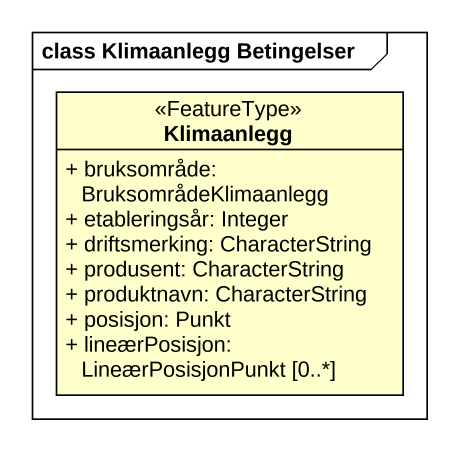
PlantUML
@startuml
mainframe class Klimaanlegg Betingelser
hide circle
hide empty members
skinparam classAttributeIconSize 0
class Klimaanlegg <<FeatureType>> {
  + bruksområde: BruksområdeKlimaanlegg
  + etableringsår: Integer
  + driftsmerking: CharacterString
  + produsent: CharacterString
  + produktnavn: CharacterString
  + posisjon: Punkt
  + lineærPosisjon: LineærPosisjonPunkt [0..*]
}
@enduml
